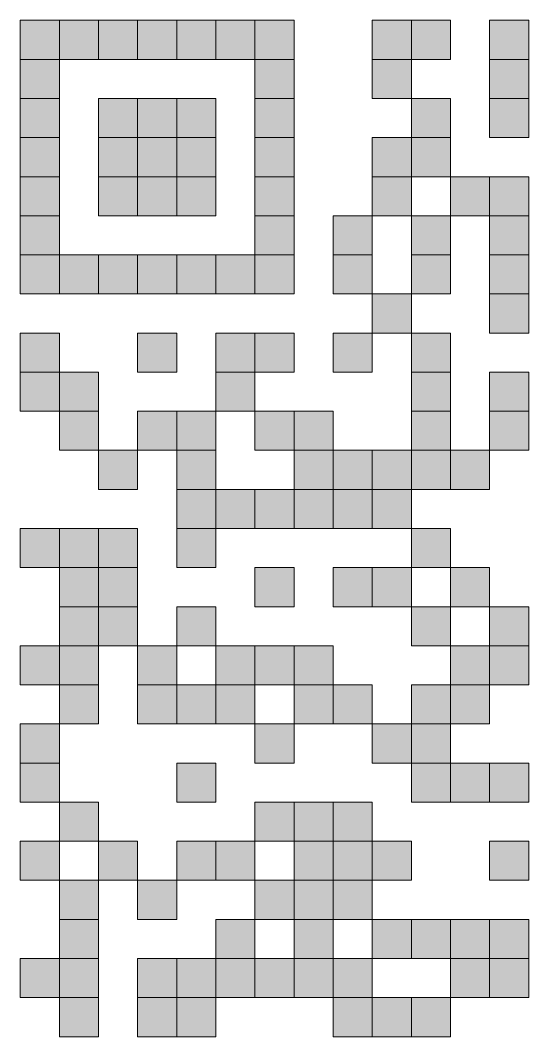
# Model space of a CAD drawing. Extents: x 23 to 244, y 50 to 133.
# Drawn here: x 23.47 to 40.85, y 86.37 to 121.13 of the extents above; entities that cross this region are included whole.
import ezdxf

# ---------------------------------------------------------------- set-up
doc = ezdxf.new("R2010")
doc.units = 0
doc.header["$MEASUREMENT"] = 0
doc.layers.add('Layer 1', color=7, linetype='Continuous')

msp = doc.modelspace()

# ---------------------------------------------------------------- hatches: boundary and pattern name
at = {"layer": 'Layer 1', "true_color": 0xffffff}
h = msp.add_hatch(color=7, dxfattribs=at)
h.dxf.hatch_style = 2
h.paths.add_polyline_path([(23.468, 119.796), (24.805, 119.796), (24.805, 121.133), (23.468, 121.133)])
h = msp.add_hatch(color=7, dxfattribs=at)
h.dxf.hatch_style = 2
h.paths.add_polyline_path([(24.805, 119.796), (26.142, 119.796), (26.142, 121.133), (24.805, 121.133)])
h = msp.add_hatch(color=7, dxfattribs=at)
h.dxf.hatch_style = 2
h.paths.add_polyline_path([(26.143, 119.796), (27.48, 119.796), (27.48, 121.133), (26.143, 121.133)])
h = msp.add_hatch(color=7, dxfattribs=at)
h.dxf.hatch_style = 2
h.paths.add_polyline_path([(27.48, 119.796), (28.817, 119.796), (28.817, 121.133), (27.48, 121.133)])
h = msp.add_hatch(color=7, dxfattribs=at)
h.dxf.hatch_style = 2
h.paths.add_polyline_path([(28.817, 119.796), (30.154, 119.796), (30.154, 121.133), (28.817, 121.133)])
h = msp.add_hatch(color=7, dxfattribs=at)
h.dxf.hatch_style = 2
h.paths.add_polyline_path([(30.154, 119.796), (31.491, 119.796), (31.491, 121.133), (30.154, 121.133)])
h = msp.add_hatch(color=7, dxfattribs=at)
h.dxf.hatch_style = 2
h.paths.add_polyline_path([(31.491, 119.796), (32.828, 119.796), (32.828, 121.133), (31.491, 121.133)])
h = msp.add_hatch(color=7, dxfattribs=at)
h.dxf.hatch_style = 2
h.paths.add_polyline_path([(35.502, 119.796), (36.839, 119.796), (36.839, 121.133), (35.502, 121.133)])
h = msp.add_hatch(color=7, dxfattribs=at)
h.dxf.hatch_style = 2
h.paths.add_polyline_path([(36.839, 119.796), (38.176, 119.796), (38.176, 121.133), (36.839, 121.133)])
h = msp.add_hatch(color=7, dxfattribs=at)
h.dxf.hatch_style = 2
h.paths.add_polyline_path([(39.513, 119.796), (40.85, 119.796), (40.85, 121.133), (39.513, 121.133)])
h = msp.add_hatch(color=7, dxfattribs=at)
h.dxf.hatch_style = 2
h.paths.add_polyline_path([(23.468, 118.459), (24.805, 118.459), (24.805, 119.796), (23.468, 119.796)])
h = msp.add_hatch(color=7, dxfattribs=at)
h.dxf.hatch_style = 2
h.paths.add_polyline_path([(31.491, 118.459), (32.828, 118.459), (32.828, 119.796), (31.491, 119.796)])
h = msp.add_hatch(color=7, dxfattribs=at)
h.dxf.hatch_style = 2
h.paths.add_polyline_path([(35.502, 118.459), (36.839, 118.459), (36.839, 119.796), (35.502, 119.796)])
h = msp.add_hatch(color=7, dxfattribs=at)
h.dxf.hatch_style = 2
h.paths.add_polyline_path([(39.513, 118.459), (40.85, 118.459), (40.85, 119.796), (39.513, 119.796)])
h = msp.add_hatch(color=7, dxfattribs=at)
h.dxf.hatch_style = 2
h.paths.add_polyline_path([(23.468, 117.122), (24.805, 117.122), (24.805, 118.459), (23.468, 118.459)])
h = msp.add_hatch(color=7, dxfattribs=at)
h.dxf.hatch_style = 2
h.paths.add_polyline_path([(26.143, 117.122), (27.48, 117.122), (27.48, 118.459), (26.143, 118.459)])
h = msp.add_hatch(color=7, dxfattribs=at)
h.dxf.hatch_style = 2
h.paths.add_polyline_path([(27.48, 117.122), (28.817, 117.122), (28.817, 118.459), (27.48, 118.459)])
h = msp.add_hatch(color=7, dxfattribs=at)
h.dxf.hatch_style = 2
h.paths.add_polyline_path([(28.817, 117.122), (30.154, 117.122), (30.154, 118.459), (28.817, 118.459)])
h = msp.add_hatch(color=7, dxfattribs=at)
h.dxf.hatch_style = 2
h.paths.add_polyline_path([(31.491, 117.122), (32.828, 117.122), (32.828, 118.459), (31.491, 118.459)])
h = msp.add_hatch(color=7, dxfattribs=at)
h.dxf.hatch_style = 2
h.paths.add_polyline_path([(36.839, 117.122), (38.176, 117.122), (38.176, 118.459), (36.839, 118.459)])
h = msp.add_hatch(color=7, dxfattribs=at)
h.dxf.hatch_style = 2
h.paths.add_polyline_path([(39.513, 117.122), (40.85, 117.122), (40.85, 118.459), (39.513, 118.459)])
h = msp.add_hatch(color=7, dxfattribs=at)
h.dxf.hatch_style = 2
h.paths.add_polyline_path([(23.468, 115.785), (24.805, 115.785), (24.805, 117.122), (23.468, 117.122)])
h = msp.add_hatch(color=7, dxfattribs=at)
h.dxf.hatch_style = 2
h.paths.add_polyline_path([(26.143, 115.785), (27.48, 115.785), (27.48, 117.122), (26.143, 117.122)])
h = msp.add_hatch(color=7, dxfattribs=at)
h.dxf.hatch_style = 2
h.paths.add_polyline_path([(27.48, 115.785), (28.817, 115.785), (28.817, 117.122), (27.48, 117.122)])
h = msp.add_hatch(color=7, dxfattribs=at)
h.dxf.hatch_style = 2
h.paths.add_polyline_path([(28.817, 115.785), (30.154, 115.785), (30.154, 117.122), (28.817, 117.122)])
h = msp.add_hatch(color=7, dxfattribs=at)
h.dxf.hatch_style = 2
h.paths.add_polyline_path([(31.491, 115.785), (32.828, 115.785), (32.828, 117.122), (31.491, 117.122)])
h = msp.add_hatch(color=7, dxfattribs=at)
h.dxf.hatch_style = 2
h.paths.add_polyline_path([(35.502, 115.785), (36.839, 115.785), (36.839, 117.122), (35.502, 117.122)])
h = msp.add_hatch(color=7, dxfattribs=at)
h.dxf.hatch_style = 2
h.paths.add_polyline_path([(36.839, 115.785), (38.176, 115.785), (38.176, 117.122), (36.839, 117.122)])
h = msp.add_hatch(color=7, dxfattribs=at)
h.dxf.hatch_style = 2
h.paths.add_polyline_path([(23.468, 114.448), (24.805, 114.448), (24.805, 115.785), (23.468, 115.785)])
h = msp.add_hatch(color=7, dxfattribs=at)
h.dxf.hatch_style = 2
h.paths.add_polyline_path([(26.143, 114.448), (27.48, 114.448), (27.48, 115.785), (26.143, 115.785)])
h = msp.add_hatch(color=7, dxfattribs=at)
h.dxf.hatch_style = 2
h.paths.add_polyline_path([(27.48, 114.448), (28.817, 114.448), (28.817, 115.785), (27.48, 115.785)])
h = msp.add_hatch(color=7, dxfattribs=at)
h.dxf.hatch_style = 2
h.paths.add_polyline_path([(28.817, 114.448), (30.154, 114.448), (30.154, 115.785), (28.817, 115.785)])
h = msp.add_hatch(color=7, dxfattribs=at)
h.dxf.hatch_style = 2
h.paths.add_polyline_path([(31.491, 114.448), (32.828, 114.448), (32.828, 115.785), (31.491, 115.785)])
h = msp.add_hatch(color=7, dxfattribs=at)
h.dxf.hatch_style = 2
h.paths.add_polyline_path([(35.502, 114.448), (36.839, 114.448), (36.839, 115.785), (35.502, 115.785)])
h = msp.add_hatch(color=7, dxfattribs=at)
h.dxf.hatch_style = 2
h.paths.add_polyline_path([(38.176, 114.448), (39.513, 114.448), (39.513, 115.785), (38.176, 115.785)])
h = msp.add_hatch(color=7, dxfattribs=at)
h.dxf.hatch_style = 2
h.paths.add_polyline_path([(39.513, 114.448), (40.85, 114.448), (40.85, 115.785), (39.513, 115.785)])
h = msp.add_hatch(color=7, dxfattribs=at)
h.dxf.hatch_style = 2
h.paths.add_polyline_path([(23.468, 113.111), (24.805, 113.111), (24.805, 114.448), (23.468, 114.448)])
h = msp.add_hatch(color=7, dxfattribs=at)
h.dxf.hatch_style = 2
h.paths.add_polyline_path([(31.491, 113.111), (32.828, 113.111), (32.828, 114.448), (31.491, 114.448)])
h = msp.add_hatch(color=7, dxfattribs=at)
h.dxf.hatch_style = 2
h.paths.add_polyline_path([(34.165, 113.111), (35.502, 113.111), (35.502, 114.448), (34.165, 114.448)])
h = msp.add_hatch(color=7, dxfattribs=at)
h.dxf.hatch_style = 2
h.paths.add_polyline_path([(36.839, 113.111), (38.176, 113.111), (38.176, 114.448), (36.839, 114.448)])
h = msp.add_hatch(color=7, dxfattribs=at)
h.dxf.hatch_style = 2
h.paths.add_polyline_path([(39.513, 113.111), (40.85, 113.111), (40.85, 114.448), (39.513, 114.448)])
h = msp.add_hatch(color=7, dxfattribs=at)
h.dxf.hatch_style = 2
h.paths.add_polyline_path([(23.468, 111.774), (24.805, 111.774), (24.805, 113.111), (23.468, 113.111)])
h = msp.add_hatch(color=7, dxfattribs=at)
h.dxf.hatch_style = 2
h.paths.add_polyline_path([(24.805, 111.774), (26.142, 111.774), (26.142, 113.111), (24.805, 113.111)])
h = msp.add_hatch(color=7, dxfattribs=at)
h.dxf.hatch_style = 2
h.paths.add_polyline_path([(26.143, 111.774), (27.48, 111.774), (27.48, 113.111), (26.143, 113.111)])
h = msp.add_hatch(color=7, dxfattribs=at)
h.dxf.hatch_style = 2
h.paths.add_polyline_path([(27.48, 111.774), (28.817, 111.774), (28.817, 113.111), (27.48, 113.111)])
h = msp.add_hatch(color=7, dxfattribs=at)
h.dxf.hatch_style = 2
h.paths.add_polyline_path([(28.817, 111.774), (30.154, 111.774), (30.154, 113.111), (28.817, 113.111)])
h = msp.add_hatch(color=7, dxfattribs=at)
h.dxf.hatch_style = 2
h.paths.add_polyline_path([(30.154, 111.774), (31.491, 111.774), (31.491, 113.111), (30.154, 113.111)])
h = msp.add_hatch(color=7, dxfattribs=at)
h.dxf.hatch_style = 2
h.paths.add_polyline_path([(31.491, 111.774), (32.828, 111.774), (32.828, 113.111), (31.491, 113.111)])
h = msp.add_hatch(color=7, dxfattribs=at)
h.dxf.hatch_style = 2
h.paths.add_polyline_path([(34.165, 111.774), (35.502, 111.774), (35.502, 113.111), (34.165, 113.111)])
h = msp.add_hatch(color=7, dxfattribs=at)
h.dxf.hatch_style = 2
h.paths.add_polyline_path([(36.839, 111.774), (38.176, 111.774), (38.176, 113.111), (36.839, 113.111)])
h = msp.add_hatch(color=7, dxfattribs=at)
h.dxf.hatch_style = 2
h.paths.add_polyline_path([(39.513, 111.774), (40.85, 111.774), (40.85, 113.111), (39.513, 113.111)])
h = msp.add_hatch(color=7, dxfattribs=at)
h.dxf.hatch_style = 2
h.paths.add_polyline_path([(35.502, 110.437), (36.839, 110.437), (36.839, 111.774), (35.502, 111.774)])
h = msp.add_hatch(color=7, dxfattribs=at)
h.dxf.hatch_style = 2
h.paths.add_polyline_path([(39.513, 110.437), (40.85, 110.437), (40.85, 111.774), (39.513, 111.774)])
h = msp.add_hatch(color=7, dxfattribs=at)
h.dxf.hatch_style = 2
h.paths.add_polyline_path([(23.468, 109.099), (24.805, 109.099), (24.805, 110.436), (23.468, 110.436)])
h = msp.add_hatch(color=7, dxfattribs=at)
h.dxf.hatch_style = 2
h.paths.add_polyline_path([(27.48, 109.099), (28.817, 109.099), (28.817, 110.436), (27.48, 110.436)])
h = msp.add_hatch(color=7, dxfattribs=at)
h.dxf.hatch_style = 2
h.paths.add_polyline_path([(30.154, 109.099), (31.491, 109.099), (31.491, 110.436), (30.154, 110.436)])
h = msp.add_hatch(color=7, dxfattribs=at)
h.dxf.hatch_style = 2
h.paths.add_polyline_path([(31.491, 109.099), (32.828, 109.099), (32.828, 110.436), (31.491, 110.436)])
h = msp.add_hatch(color=7, dxfattribs=at)
h.dxf.hatch_style = 2
h.paths.add_polyline_path([(34.165, 109.099), (35.502, 109.099), (35.502, 110.436), (34.165, 110.436)])
h = msp.add_hatch(color=7, dxfattribs=at)
h.dxf.hatch_style = 2
h.paths.add_polyline_path([(36.839, 109.099), (38.176, 109.099), (38.176, 110.436), (36.839, 110.436)])
h = msp.add_hatch(color=7, dxfattribs=at)
h.dxf.hatch_style = 2
h.paths.add_polyline_path([(23.468, 107.762), (24.805, 107.762), (24.805, 109.099), (23.468, 109.099)])
h = msp.add_hatch(color=7, dxfattribs=at)
h.dxf.hatch_style = 2
h.paths.add_polyline_path([(24.805, 107.762), (26.142, 107.762), (26.142, 109.099), (24.805, 109.099)])
h = msp.add_hatch(color=7, dxfattribs=at)
h.dxf.hatch_style = 2
h.paths.add_polyline_path([(30.154, 107.762), (31.491, 107.762), (31.491, 109.099), (30.154, 109.099)])
h = msp.add_hatch(color=7, dxfattribs=at)
h.dxf.hatch_style = 2
h.paths.add_polyline_path([(36.839, 107.762), (38.176, 107.762), (38.176, 109.099), (36.839, 109.099)])
h = msp.add_hatch(color=7, dxfattribs=at)
h.dxf.hatch_style = 2
h.paths.add_polyline_path([(39.513, 107.762), (40.85, 107.762), (40.85, 109.099), (39.513, 109.099)])
h = msp.add_hatch(color=7, dxfattribs=at)
h.dxf.hatch_style = 2
h.paths.add_polyline_path([(24.805, 106.425), (26.142, 106.425), (26.142, 107.762), (24.805, 107.762)])
h = msp.add_hatch(color=7, dxfattribs=at)
h.dxf.hatch_style = 2
h.paths.add_polyline_path([(27.48, 106.425), (28.817, 106.425), (28.817, 107.762), (27.48, 107.762)])
h = msp.add_hatch(color=7, dxfattribs=at)
h.dxf.hatch_style = 2
h.paths.add_polyline_path([(28.817, 106.425), (30.154, 106.425), (30.154, 107.762), (28.817, 107.762)])
h = msp.add_hatch(color=7, dxfattribs=at)
h.dxf.hatch_style = 2
h.paths.add_polyline_path([(31.491, 106.425), (32.828, 106.425), (32.828, 107.762), (31.491, 107.762)])
h = msp.add_hatch(color=7, dxfattribs=at)
h.dxf.hatch_style = 2
h.paths.add_polyline_path([(32.828, 106.425), (34.165, 106.425), (34.165, 107.762), (32.828, 107.762)])
h = msp.add_hatch(color=7, dxfattribs=at)
h.dxf.hatch_style = 2
h.paths.add_polyline_path([(36.839, 106.425), (38.176, 106.425), (38.176, 107.762), (36.839, 107.762)])
h = msp.add_hatch(color=7, dxfattribs=at)
h.dxf.hatch_style = 2
h.paths.add_polyline_path([(39.513, 106.425), (40.85, 106.425), (40.85, 107.762), (39.513, 107.762)])
h = msp.add_hatch(color=7, dxfattribs=at)
h.dxf.hatch_style = 2
h.paths.add_polyline_path([(26.143, 105.088), (27.48, 105.088), (27.48, 106.425), (26.143, 106.425)])
h = msp.add_hatch(color=7, dxfattribs=at)
h.dxf.hatch_style = 2
h.paths.add_polyline_path([(28.817, 105.088), (30.154, 105.088), (30.154, 106.425), (28.817, 106.425)])
h = msp.add_hatch(color=7, dxfattribs=at)
h.dxf.hatch_style = 2
h.paths.add_polyline_path([(32.828, 105.088), (34.165, 105.088), (34.165, 106.425), (32.828, 106.425)])
h = msp.add_hatch(color=7, dxfattribs=at)
h.dxf.hatch_style = 2
h.paths.add_polyline_path([(34.165, 105.088), (35.502, 105.088), (35.502, 106.425), (34.165, 106.425)])
h = msp.add_hatch(color=7, dxfattribs=at)
h.dxf.hatch_style = 2
h.paths.add_polyline_path([(35.502, 105.088), (36.839, 105.088), (36.839, 106.425), (35.502, 106.425)])
h = msp.add_hatch(color=7, dxfattribs=at)
h.dxf.hatch_style = 2
h.paths.add_polyline_path([(36.839, 105.088), (38.176, 105.088), (38.176, 106.425), (36.839, 106.425)])
h = msp.add_hatch(color=7, dxfattribs=at)
h.dxf.hatch_style = 2
h.paths.add_polyline_path([(38.176, 105.088), (39.513, 105.088), (39.513, 106.425), (38.176, 106.425)])
h = msp.add_hatch(color=7, dxfattribs=at)
h.dxf.hatch_style = 2
h.paths.add_polyline_path([(28.817, 103.751), (30.154, 103.751), (30.154, 105.088), (28.817, 105.088)])
h = msp.add_hatch(color=7, dxfattribs=at)
h.dxf.hatch_style = 2
h.paths.add_polyline_path([(30.154, 103.751), (31.491, 103.751), (31.491, 105.088), (30.154, 105.088)])
h = msp.add_hatch(color=7, dxfattribs=at)
h.dxf.hatch_style = 2
h.paths.add_polyline_path([(31.491, 103.751), (32.828, 103.751), (32.828, 105.088), (31.491, 105.088)])
h = msp.add_hatch(color=7, dxfattribs=at)
h.dxf.hatch_style = 2
h.paths.add_polyline_path([(32.828, 103.751), (34.165, 103.751), (34.165, 105.088), (32.828, 105.088)])
h = msp.add_hatch(color=7, dxfattribs=at)
h.dxf.hatch_style = 2
h.paths.add_polyline_path([(34.165, 103.751), (35.502, 103.751), (35.502, 105.088), (34.165, 105.088)])
h = msp.add_hatch(color=7, dxfattribs=at)
h.dxf.hatch_style = 2
h.paths.add_polyline_path([(35.502, 103.751), (36.839, 103.751), (36.839, 105.088), (35.502, 105.088)])
h = msp.add_hatch(color=7, dxfattribs=at)
h.dxf.hatch_style = 2
h.paths.add_polyline_path([(23.468, 102.414), (24.805, 102.414), (24.805, 103.751), (23.468, 103.751)])
h = msp.add_hatch(color=7, dxfattribs=at)
h.dxf.hatch_style = 2
h.paths.add_polyline_path([(24.805, 102.414), (26.142, 102.414), (26.142, 103.751), (24.805, 103.751)])
h = msp.add_hatch(color=7, dxfattribs=at)
h.dxf.hatch_style = 2
h.paths.add_polyline_path([(26.143, 102.414), (27.48, 102.414), (27.48, 103.751), (26.143, 103.751)])
h = msp.add_hatch(color=7, dxfattribs=at)
h.dxf.hatch_style = 2
h.paths.add_polyline_path([(28.817, 102.414), (30.154, 102.414), (30.154, 103.751), (28.817, 103.751)])
h = msp.add_hatch(color=7, dxfattribs=at)
h.dxf.hatch_style = 2
h.paths.add_polyline_path([(36.839, 102.414), (38.176, 102.414), (38.176, 103.751), (36.839, 103.751)])
h = msp.add_hatch(color=7, dxfattribs=at)
h.dxf.hatch_style = 2
h.paths.add_polyline_path([(24.805, 101.077), (26.142, 101.077), (26.142, 102.414), (24.805, 102.414)])
h = msp.add_hatch(color=7, dxfattribs=at)
h.dxf.hatch_style = 2
h.paths.add_polyline_path([(26.143, 101.077), (27.48, 101.077), (27.48, 102.414), (26.143, 102.414)])
h = msp.add_hatch(color=7, dxfattribs=at)
h.dxf.hatch_style = 2
h.paths.add_polyline_path([(31.491, 101.077), (32.828, 101.077), (32.828, 102.414), (31.491, 102.414)])
h = msp.add_hatch(color=7, dxfattribs=at)
h.dxf.hatch_style = 2
h.paths.add_polyline_path([(34.165, 101.077), (35.502, 101.077), (35.502, 102.414), (34.165, 102.414)])
h = msp.add_hatch(color=7, dxfattribs=at)
h.dxf.hatch_style = 2
h.paths.add_polyline_path([(35.502, 101.077), (36.839, 101.077), (36.839, 102.414), (35.502, 102.414)])
h = msp.add_hatch(color=7, dxfattribs=at)
h.dxf.hatch_style = 2
h.paths.add_polyline_path([(38.176, 101.077), (39.513, 101.077), (39.513, 102.414), (38.176, 102.414)])
h = msp.add_hatch(color=7, dxfattribs=at)
h.dxf.hatch_style = 2
h.paths.add_polyline_path([(24.805, 99.74), (26.142, 99.74), (26.142, 101.077), (24.805, 101.077)])
h = msp.add_hatch(color=7, dxfattribs=at)
h.dxf.hatch_style = 2
h.paths.add_polyline_path([(26.143, 99.74), (27.48, 99.74), (27.48, 101.077), (26.143, 101.077)])
h = msp.add_hatch(color=7, dxfattribs=at)
h.dxf.hatch_style = 2
h.paths.add_polyline_path([(28.817, 99.74), (30.154, 99.74), (30.154, 101.077), (28.817, 101.077)])
h = msp.add_hatch(color=7, dxfattribs=at)
h.dxf.hatch_style = 2
h.paths.add_polyline_path([(36.839, 99.74), (38.176, 99.74), (38.176, 101.077), (36.839, 101.077)])
h = msp.add_hatch(color=7, dxfattribs=at)
h.dxf.hatch_style = 2
h.paths.add_polyline_path([(39.513, 99.74), (40.85, 99.74), (40.85, 101.077), (39.513, 101.077)])
h = msp.add_hatch(color=7, dxfattribs=at)
h.dxf.hatch_style = 2
h.paths.add_polyline_path([(23.468, 98.403), (24.805, 98.403), (24.805, 99.74), (23.468, 99.74)])
h = msp.add_hatch(color=7, dxfattribs=at)
h.dxf.hatch_style = 2
h.paths.add_polyline_path([(24.805, 98.403), (26.142, 98.403), (26.142, 99.74), (24.805, 99.74)])
h = msp.add_hatch(color=7, dxfattribs=at)
h.dxf.hatch_style = 2
h.paths.add_polyline_path([(27.48, 98.403), (28.817, 98.403), (28.817, 99.74), (27.48, 99.74)])
h = msp.add_hatch(color=7, dxfattribs=at)
h.dxf.hatch_style = 2
h.paths.add_polyline_path([(30.154, 98.403), (31.491, 98.403), (31.491, 99.74), (30.154, 99.74)])
h = msp.add_hatch(color=7, dxfattribs=at)
h.dxf.hatch_style = 2
h.paths.add_polyline_path([(31.491, 98.403), (32.828, 98.403), (32.828, 99.74), (31.491, 99.74)])
h = msp.add_hatch(color=7, dxfattribs=at)
h.dxf.hatch_style = 2
h.paths.add_polyline_path([(32.828, 98.403), (34.165, 98.403), (34.165, 99.74), (32.828, 99.74)])
h = msp.add_hatch(color=7, dxfattribs=at)
h.dxf.hatch_style = 2
h.paths.add_polyline_path([(38.176, 98.403), (39.513, 98.403), (39.513, 99.74), (38.176, 99.74)])
h = msp.add_hatch(color=7, dxfattribs=at)
h.dxf.hatch_style = 2
h.paths.add_polyline_path([(39.513, 98.403), (40.85, 98.403), (40.85, 99.74), (39.513, 99.74)])
h = msp.add_hatch(color=7, dxfattribs=at)
h.dxf.hatch_style = 2
h.paths.add_polyline_path([(24.805, 97.066), (26.142, 97.066), (26.142, 98.403), (24.805, 98.403)])
h = msp.add_hatch(color=7, dxfattribs=at)
h.dxf.hatch_style = 2
h.paths.add_polyline_path([(27.48, 97.066), (28.817, 97.066), (28.817, 98.403), (27.48, 98.403)])
h = msp.add_hatch(color=7, dxfattribs=at)
h.dxf.hatch_style = 2
h.paths.add_polyline_path([(28.817, 97.066), (30.154, 97.066), (30.154, 98.403), (28.817, 98.403)])
h = msp.add_hatch(color=7, dxfattribs=at)
h.dxf.hatch_style = 2
h.paths.add_polyline_path([(30.154, 97.066), (31.491, 97.066), (31.491, 98.403), (30.154, 98.403)])
h = msp.add_hatch(color=7, dxfattribs=at)
h.dxf.hatch_style = 2
h.paths.add_polyline_path([(32.828, 97.066), (34.165, 97.066), (34.165, 98.403), (32.828, 98.403)])
h = msp.add_hatch(color=7, dxfattribs=at)
h.dxf.hatch_style = 2
h.paths.add_polyline_path([(34.165, 97.066), (35.502, 97.066), (35.502, 98.403), (34.165, 98.403)])
h = msp.add_hatch(color=7, dxfattribs=at)
h.dxf.hatch_style = 2
h.paths.add_polyline_path([(36.839, 97.066), (38.176, 97.066), (38.176, 98.403), (36.839, 98.403)])
h = msp.add_hatch(color=7, dxfattribs=at)
h.dxf.hatch_style = 2
h.paths.add_polyline_path([(38.176, 97.066), (39.513, 97.066), (39.513, 98.403), (38.176, 98.403)])
h = msp.add_hatch(color=7, dxfattribs=at)
h.dxf.hatch_style = 2
h.paths.add_polyline_path([(23.468, 95.729), (24.805, 95.729), (24.805, 97.066), (23.468, 97.066)])
h = msp.add_hatch(color=7, dxfattribs=at)
h.dxf.hatch_style = 2
h.paths.add_polyline_path([(31.491, 95.729), (32.828, 95.729), (32.828, 97.066), (31.491, 97.066)])
h = msp.add_hatch(color=7, dxfattribs=at)
h.dxf.hatch_style = 2
h.paths.add_polyline_path([(35.502, 95.729), (36.839, 95.729), (36.839, 97.066), (35.502, 97.066)])
h = msp.add_hatch(color=7, dxfattribs=at)
h.dxf.hatch_style = 2
h.paths.add_polyline_path([(36.839, 95.729), (38.176, 95.729), (38.176, 97.066), (36.839, 97.066)])
h = msp.add_hatch(color=7, dxfattribs=at)
h.dxf.hatch_style = 2
h.paths.add_polyline_path([(23.468, 94.392), (24.805, 94.392), (24.805, 95.729), (23.468, 95.729)])
h = msp.add_hatch(color=7, dxfattribs=at)
h.dxf.hatch_style = 2
h.paths.add_polyline_path([(28.817, 94.392), (30.154, 94.392), (30.154, 95.729), (28.817, 95.729)])
h = msp.add_hatch(color=7, dxfattribs=at)
h.dxf.hatch_style = 2
h.paths.add_polyline_path([(36.839, 94.392), (38.176, 94.392), (38.176, 95.729), (36.839, 95.729)])
h = msp.add_hatch(color=7, dxfattribs=at)
h.dxf.hatch_style = 2
h.paths.add_polyline_path([(38.176, 94.392), (39.513, 94.392), (39.513, 95.729), (38.176, 95.729)])
h = msp.add_hatch(color=7, dxfattribs=at)
h.dxf.hatch_style = 2
h.paths.add_polyline_path([(39.513, 94.392), (40.85, 94.392), (40.85, 95.729), (39.513, 95.729)])
h = msp.add_hatch(color=7, dxfattribs=at)
h.dxf.hatch_style = 2
h.paths.add_polyline_path([(24.805, 93.054), (26.142, 93.054), (26.142, 94.391), (24.805, 94.391)])
h = msp.add_hatch(color=7, dxfattribs=at)
h.dxf.hatch_style = 2
h.paths.add_polyline_path([(31.491, 93.054), (32.828, 93.054), (32.828, 94.391), (31.491, 94.391)])
h = msp.add_hatch(color=7, dxfattribs=at)
h.dxf.hatch_style = 2
h.paths.add_polyline_path([(32.828, 93.054), (34.165, 93.054), (34.165, 94.391), (32.828, 94.391)])
h = msp.add_hatch(color=7, dxfattribs=at)
h.dxf.hatch_style = 2
h.paths.add_polyline_path([(34.165, 93.054), (35.502, 93.054), (35.502, 94.391), (34.165, 94.391)])
h = msp.add_hatch(color=7, dxfattribs=at)
h.dxf.hatch_style = 2
h.paths.add_polyline_path([(23.468, 91.717), (24.805, 91.717), (24.805, 93.054), (23.468, 93.054)])
h = msp.add_hatch(color=7, dxfattribs=at)
h.dxf.hatch_style = 2
h.paths.add_polyline_path([(26.143, 91.717), (27.48, 91.717), (27.48, 93.054), (26.143, 93.054)])
h = msp.add_hatch(color=7, dxfattribs=at)
h.dxf.hatch_style = 2
h.paths.add_polyline_path([(28.817, 91.717), (30.154, 91.717), (30.154, 93.054), (28.817, 93.054)])
h = msp.add_hatch(color=7, dxfattribs=at)
h.dxf.hatch_style = 2
h.paths.add_polyline_path([(30.154, 91.717), (31.491, 91.717), (31.491, 93.054), (30.154, 93.054)])
h = msp.add_hatch(color=7, dxfattribs=at)
h.dxf.hatch_style = 2
h.paths.add_polyline_path([(32.828, 91.717), (34.165, 91.717), (34.165, 93.054), (32.828, 93.054)])
h = msp.add_hatch(color=7, dxfattribs=at)
h.dxf.hatch_style = 2
h.paths.add_polyline_path([(34.165, 91.717), (35.502, 91.717), (35.502, 93.054), (34.165, 93.054)])
h = msp.add_hatch(color=7, dxfattribs=at)
h.dxf.hatch_style = 2
h.paths.add_polyline_path([(35.502, 91.717), (36.839, 91.717), (36.839, 93.054), (35.502, 93.054)])
h = msp.add_hatch(color=7, dxfattribs=at)
h.dxf.hatch_style = 2
h.paths.add_polyline_path([(39.513, 91.717), (40.85, 91.717), (40.85, 93.054), (39.513, 93.054)])
h = msp.add_hatch(color=7, dxfattribs=at)
h.dxf.hatch_style = 2
h.paths.add_polyline_path([(24.805, 90.38), (26.142, 90.38), (26.142, 91.717), (24.805, 91.717)])
h = msp.add_hatch(color=7, dxfattribs=at)
h.dxf.hatch_style = 2
h.paths.add_polyline_path([(27.48, 90.38), (28.817, 90.38), (28.817, 91.717), (27.48, 91.717)])
h = msp.add_hatch(color=7, dxfattribs=at)
h.dxf.hatch_style = 2
h.paths.add_polyline_path([(31.491, 90.38), (32.828, 90.38), (32.828, 91.717), (31.491, 91.717)])
h = msp.add_hatch(color=7, dxfattribs=at)
h.dxf.hatch_style = 2
h.paths.add_polyline_path([(32.828, 90.38), (34.165, 90.38), (34.165, 91.717), (32.828, 91.717)])
h = msp.add_hatch(color=7, dxfattribs=at)
h.dxf.hatch_style = 2
h.paths.add_polyline_path([(34.165, 90.38), (35.502, 90.38), (35.502, 91.717), (34.165, 91.717)])
h = msp.add_hatch(color=7, dxfattribs=at)
h.dxf.hatch_style = 2
h.paths.add_polyline_path([(24.805, 89.043), (26.142, 89.043), (26.142, 90.38), (24.805, 90.38)])
h = msp.add_hatch(color=7, dxfattribs=at)
h.dxf.hatch_style = 2
h.paths.add_polyline_path([(30.154, 89.043), (31.491, 89.043), (31.491, 90.38), (30.154, 90.38)])
h = msp.add_hatch(color=7, dxfattribs=at)
h.dxf.hatch_style = 2
h.paths.add_polyline_path([(32.828, 89.043), (34.165, 89.043), (34.165, 90.38), (32.828, 90.38)])
h = msp.add_hatch(color=7, dxfattribs=at)
h.dxf.hatch_style = 2
h.paths.add_polyline_path([(35.502, 89.043), (36.839, 89.043), (36.839, 90.38), (35.502, 90.38)])
h = msp.add_hatch(color=7, dxfattribs=at)
h.dxf.hatch_style = 2
h.paths.add_polyline_path([(36.839, 89.043), (38.176, 89.043), (38.176, 90.38), (36.839, 90.38)])
h = msp.add_hatch(color=7, dxfattribs=at)
h.dxf.hatch_style = 2
h.paths.add_polyline_path([(38.176, 89.043), (39.513, 89.043), (39.513, 90.38), (38.176, 90.38)])
h = msp.add_hatch(color=7, dxfattribs=at)
h.dxf.hatch_style = 2
h.paths.add_polyline_path([(39.513, 89.043), (40.85, 89.043), (40.85, 90.38), (39.513, 90.38)])
h = msp.add_hatch(color=7, dxfattribs=at)
h.dxf.hatch_style = 2
h.paths.add_polyline_path([(23.468, 87.706), (24.805, 87.706), (24.805, 89.043), (23.468, 89.043)])
h = msp.add_hatch(color=7, dxfattribs=at)
h.dxf.hatch_style = 2
h.paths.add_polyline_path([(24.805, 87.706), (26.142, 87.706), (26.142, 89.043), (24.805, 89.043)])
h = msp.add_hatch(color=7, dxfattribs=at)
h.dxf.hatch_style = 2
h.paths.add_polyline_path([(27.48, 87.706), (28.817, 87.706), (28.817, 89.043), (27.48, 89.043)])
h = msp.add_hatch(color=7, dxfattribs=at)
h.dxf.hatch_style = 2
h.paths.add_polyline_path([(28.817, 87.706), (30.154, 87.706), (30.154, 89.043), (28.817, 89.043)])
h = msp.add_hatch(color=7, dxfattribs=at)
h.dxf.hatch_style = 2
h.paths.add_polyline_path([(30.154, 87.706), (31.491, 87.706), (31.491, 89.043), (30.154, 89.043)])
h = msp.add_hatch(color=7, dxfattribs=at)
h.dxf.hatch_style = 2
h.paths.add_polyline_path([(31.491, 87.706), (32.828, 87.706), (32.828, 89.043), (31.491, 89.043)])
h = msp.add_hatch(color=7, dxfattribs=at)
h.dxf.hatch_style = 2
h.paths.add_polyline_path([(32.828, 87.706), (34.165, 87.706), (34.165, 89.043), (32.828, 89.043)])
h = msp.add_hatch(color=7, dxfattribs=at)
h.dxf.hatch_style = 2
h.paths.add_polyline_path([(34.165, 87.706), (35.502, 87.706), (35.502, 89.043), (34.165, 89.043)])
h = msp.add_hatch(color=7, dxfattribs=at)
h.dxf.hatch_style = 2
h.paths.add_polyline_path([(38.176, 87.706), (39.513, 87.706), (39.513, 89.043), (38.176, 89.043)])
h = msp.add_hatch(color=7, dxfattribs=at)
h.dxf.hatch_style = 2
h.paths.add_polyline_path([(39.513, 87.706), (40.85, 87.706), (40.85, 89.043), (39.513, 89.043)])
h = msp.add_hatch(color=7, dxfattribs=at)
h.dxf.hatch_style = 2
h.paths.add_polyline_path([(24.805, 86.369), (26.142, 86.369), (26.142, 87.706), (24.805, 87.706)])
h = msp.add_hatch(color=7, dxfattribs=at)
h.dxf.hatch_style = 2
h.paths.add_polyline_path([(27.48, 86.369), (28.817, 86.369), (28.817, 87.706), (27.48, 87.706)])
h = msp.add_hatch(color=7, dxfattribs=at)
h.dxf.hatch_style = 2
h.paths.add_polyline_path([(28.817, 86.369), (30.154, 86.369), (30.154, 87.706), (28.817, 87.706)])
h = msp.add_hatch(color=7, dxfattribs=at)
h.dxf.hatch_style = 2
h.paths.add_polyline_path([(34.165, 86.369), (35.502, 86.369), (35.502, 87.706), (34.165, 87.706)])
h = msp.add_hatch(color=7, dxfattribs=at)
h.dxf.hatch_style = 2
h.paths.add_polyline_path([(35.502, 86.369), (36.839, 86.369), (36.839, 87.706), (35.502, 87.706)])
h = msp.add_hatch(color=7, dxfattribs=at)
h.dxf.hatch_style = 2
h.paths.add_polyline_path([(36.839, 86.369), (38.176, 86.369), (38.176, 87.706), (36.839, 87.706)])

# ---------------------------------------------------------------- linework, layer by layer
at = {"layer": 'Layer 1', "lineweight": 0}
for points in [[(23.468, 119.796), (24.805, 119.796), (24.805, 121.133), (23.468, 121.133), (23.468, 119.796)], [(24.805, 119.796), (26.142, 119.796), (26.142, 121.133), (24.805, 121.133), (24.805, 119.796)], [(26.143, 119.796), (27.48, 119.796), (27.48, 121.133), (26.143, 121.133), (26.143, 119.796)], [(27.48, 119.796), (28.817, 119.796), (28.817, 121.133), (27.48, 121.133), (27.48, 119.796)], [(28.817, 119.796), (30.154, 119.796), (30.154, 121.133), (28.817, 121.133), (28.817, 119.796)], [(30.154, 119.796), (31.491, 119.796), (31.491, 121.133), (30.154, 121.133), (30.154, 119.796)], [(31.491, 119.796), (32.828, 119.796), (32.828, 121.133), (31.491, 121.133), (31.491, 119.796)], [(35.502, 119.796), (36.839, 119.796), (36.839, 121.133), (35.502, 121.133), (35.502, 119.796)], [(36.839, 119.796), (38.176, 119.796), (38.176, 121.133), (36.839, 121.133), (36.839, 119.796)], [(39.513, 119.796), (40.85, 119.796), (40.85, 121.133), (39.513, 121.133), (39.513, 119.796)], [(23.468, 118.459), (24.805, 118.459), (24.805, 119.796), (23.468, 119.796), (23.468, 118.459)], [(31.491, 118.459), (32.828, 118.459), (32.828, 119.796), (31.491, 119.796), (31.491, 118.459)], [(35.502, 118.459), (36.839, 118.459), (36.839, 119.796), (35.502, 119.796), (35.502, 118.459)], [(39.513, 118.459), (40.85, 118.459), (40.85, 119.796), (39.513, 119.796), (39.513, 118.459)], [(23.468, 117.122), (24.805, 117.122), (24.805, 118.459), (23.468, 118.459), (23.468, 117.122)], [(26.143, 117.122), (27.48, 117.122), (27.48, 118.459), (26.143, 118.459), (26.143, 117.122)], [(27.48, 117.122), (28.817, 117.122), (28.817, 118.459), (27.48, 118.459), (27.48, 117.122)], [(28.817, 117.122), (30.154, 117.122), (30.154, 118.459), (28.817, 118.459), (28.817, 117.122)], [(31.491, 117.122), (32.828, 117.122), (32.828, 118.459), (31.491, 118.459), (31.491, 117.122)], [(36.839, 117.122), (38.176, 117.122), (38.176, 118.459), (36.839, 118.459), (36.839, 117.122)], [(39.513, 117.122), (40.85, 117.122), (40.85, 118.459), (39.513, 118.459), (39.513, 117.122)], [(23.468, 115.785), (24.805, 115.785), (24.805, 117.122), (23.468, 117.122), (23.468, 115.785)], [(26.143, 115.785), (27.48, 115.785), (27.48, 117.122), (26.143, 117.122), (26.143, 115.785)], [(27.48, 115.785), (28.817, 115.785), (28.817, 117.122), (27.48, 117.122), (27.48, 115.785)], [(28.817, 115.785), (30.154, 115.785), (30.154, 117.122), (28.817, 117.122), (28.817, 115.785)], [(31.491, 115.785), (32.828, 115.785), (32.828, 117.122), (31.491, 117.122), (31.491, 115.785)], [(35.502, 115.785), (36.839, 115.785), (36.839, 117.122), (35.502, 117.122), (35.502, 115.785)], [(36.839, 115.785), (38.176, 115.785), (38.176, 117.122), (36.839, 117.122), (36.839, 115.785)], [(23.468, 114.448), (24.805, 114.448), (24.805, 115.785), (23.468, 115.785), (23.468, 114.448)], [(26.143, 114.448), (27.48, 114.448), (27.48, 115.785), (26.143, 115.785), (26.143, 114.448)], [(27.48, 114.448), (28.817, 114.448), (28.817, 115.785), (27.48, 115.785), (27.48, 114.448)], [(28.817, 114.448), (30.154, 114.448), (30.154, 115.785), (28.817, 115.785), (28.817, 114.448)], [(31.491, 114.448), (32.828, 114.448), (32.828, 115.785), (31.491, 115.785), (31.491, 114.448)], [(35.502, 114.448), (36.839, 114.448), (36.839, 115.785), (35.502, 115.785), (35.502, 114.448)], [(38.176, 114.448), (39.513, 114.448), (39.513, 115.785), (38.176, 115.785), (38.176, 114.448)], [(39.513, 114.448), (40.85, 114.448), (40.85, 115.785), (39.513, 115.785), (39.513, 114.448)], [(23.468, 113.111), (24.805, 113.111), (24.805, 114.448), (23.468, 114.448), (23.468, 113.111)], [(31.491, 113.111), (32.828, 113.111), (32.828, 114.448), (31.491, 114.448), (31.491, 113.111)], [(34.165, 113.111), (35.502, 113.111), (35.502, 114.448), (34.165, 114.448), (34.165, 113.111)], [(36.839, 113.111), (38.176, 113.111), (38.176, 114.448), (36.839, 114.448), (36.839, 113.111)], [(39.513, 113.111), (40.85, 113.111), (40.85, 114.448), (39.513, 114.448), (39.513, 113.111)], [(23.468, 111.774), (24.805, 111.774), (24.805, 113.111), (23.468, 113.111), (23.468, 111.774)], [(24.805, 111.774), (26.142, 111.774), (26.142, 113.111), (24.805, 113.111), (24.805, 111.774)], [(26.143, 111.774), (27.48, 111.774), (27.48, 113.111), (26.143, 113.111), (26.143, 111.774)], [(27.48, 111.774), (28.817, 111.774), (28.817, 113.111), (27.48, 113.111), (27.48, 111.774)], [(28.817, 111.774), (30.154, 111.774), (30.154, 113.111), (28.817, 113.111), (28.817, 111.774)], [(30.154, 111.774), (31.491, 111.774), (31.491, 113.111), (30.154, 113.111), (30.154, 111.774)], [(31.491, 111.774), (32.828, 111.774), (32.828, 113.111), (31.491, 113.111), (31.491, 111.774)], [(34.165, 111.774), (35.502, 111.774), (35.502, 113.111), (34.165, 113.111), (34.165, 111.774)], [(36.839, 111.774), (38.176, 111.774), (38.176, 113.111), (36.839, 113.111), (36.839, 111.774)], [(39.513, 111.774), (40.85, 111.774), (40.85, 113.111), (39.513, 113.111), (39.513, 111.774)], [(35.502, 110.437), (36.839, 110.437), (36.839, 111.774), (35.502, 111.774), (35.502, 110.437)], [(39.513, 110.437), (40.85, 110.437), (40.85, 111.774), (39.513, 111.774), (39.513, 110.437)], [(23.468, 109.099), (24.805, 109.099), (24.805, 110.436), (23.468, 110.436), (23.468, 109.099)], [(27.48, 109.099), (28.817, 109.099), (28.817, 110.436), (27.48, 110.436), (27.48, 109.099)], [(30.154, 109.099), (31.491, 109.099), (31.491, 110.436), (30.154, 110.436), (30.154, 109.099)], [(31.491, 109.099), (32.828, 109.099), (32.828, 110.436), (31.491, 110.436), (31.491, 109.099)], [(34.165, 109.099), (35.502, 109.099), (35.502, 110.436), (34.165, 110.436), (34.165, 109.099)], [(36.839, 109.099), (38.176, 109.099), (38.176, 110.436), (36.839, 110.436), (36.839, 109.099)], [(23.468, 107.762), (24.805, 107.762), (24.805, 109.099), (23.468, 109.099), (23.468, 107.762)], [(24.805, 107.762), (26.142, 107.762), (26.142, 109.099), (24.805, 109.099), (24.805, 107.762)], [(30.154, 107.762), (31.491, 107.762), (31.491, 109.099), (30.154, 109.099), (30.154, 107.762)], [(36.839, 107.762), (38.176, 107.762), (38.176, 109.099), (36.839, 109.099), (36.839, 107.762)], [(39.513, 107.762), (40.85, 107.762), (40.85, 109.099), (39.513, 109.099), (39.513, 107.762)], [(24.805, 106.425), (26.142, 106.425), (26.142, 107.762), (24.805, 107.762), (24.805, 106.425)], [(27.48, 106.425), (28.817, 106.425), (28.817, 107.762), (27.48, 107.762), (27.48, 106.425)], [(28.817, 106.425), (30.154, 106.425), (30.154, 107.762), (28.817, 107.762), (28.817, 106.425)], [(31.491, 106.425), (32.828, 106.425), (32.828, 107.762), (31.491, 107.762), (31.491, 106.425)], [(32.828, 106.425), (34.165, 106.425), (34.165, 107.762), (32.828, 107.762), (32.828, 106.425)], [(36.839, 106.425), (38.176, 106.425), (38.176, 107.762), (36.839, 107.762), (36.839, 106.425)], [(39.513, 106.425), (40.85, 106.425), (40.85, 107.762), (39.513, 107.762), (39.513, 106.425)], [(26.143, 105.088), (27.48, 105.088), (27.48, 106.425), (26.143, 106.425), (26.143, 105.088)], [(28.817, 105.088), (30.154, 105.088), (30.154, 106.425), (28.817, 106.425), (28.817, 105.088)], [(32.828, 105.088), (34.165, 105.088), (34.165, 106.425), (32.828, 106.425), (32.828, 105.088)], [(34.165, 105.088), (35.502, 105.088), (35.502, 106.425), (34.165, 106.425), (34.165, 105.088)], [(35.502, 105.088), (36.839, 105.088), (36.839, 106.425), (35.502, 106.425), (35.502, 105.088)], [(36.839, 105.088), (38.176, 105.088), (38.176, 106.425), (36.839, 106.425), (36.839, 105.088)], [(38.176, 105.088), (39.513, 105.088), (39.513, 106.425), (38.176, 106.425), (38.176, 105.088)], [(28.817, 103.751), (30.154, 103.751), (30.154, 105.088), (28.817, 105.088), (28.817, 103.751)], [(30.154, 103.751), (31.491, 103.751), (31.491, 105.088), (30.154, 105.088), (30.154, 103.751)], [(31.491, 103.751), (32.828, 103.751), (32.828, 105.088), (31.491, 105.088), (31.491, 103.751)], [(32.828, 103.751), (34.165, 103.751), (34.165, 105.088), (32.828, 105.088), (32.828, 103.751)], [(34.165, 103.751), (35.502, 103.751), (35.502, 105.088), (34.165, 105.088), (34.165, 103.751)], [(35.502, 103.751), (36.839, 103.751), (36.839, 105.088), (35.502, 105.088), (35.502, 103.751)], [(23.468, 102.414), (24.805, 102.414), (24.805, 103.751), (23.468, 103.751), (23.468, 102.414)], [(24.805, 102.414), (26.142, 102.414), (26.142, 103.751), (24.805, 103.751), (24.805, 102.414)], [(26.143, 102.414), (27.48, 102.414), (27.48, 103.751), (26.143, 103.751), (26.143, 102.414)], [(28.817, 102.414), (30.154, 102.414), (30.154, 103.751), (28.817, 103.751), (28.817, 102.414)], [(36.839, 102.414), (38.176, 102.414), (38.176, 103.751), (36.839, 103.751), (36.839, 102.414)], [(24.805, 101.077), (26.142, 101.077), (26.142, 102.414), (24.805, 102.414), (24.805, 101.077)], [(26.143, 101.077), (27.48, 101.077), (27.48, 102.414), (26.143, 102.414), (26.143, 101.077)], [(31.491, 101.077), (32.828, 101.077), (32.828, 102.414), (31.491, 102.414), (31.491, 101.077)], [(34.165, 101.077), (35.502, 101.077), (35.502, 102.414), (34.165, 102.414), (34.165, 101.077)], [(35.502, 101.077), (36.839, 101.077), (36.839, 102.414), (35.502, 102.414), (35.502, 101.077)], [(38.176, 101.077), (39.513, 101.077), (39.513, 102.414), (38.176, 102.414), (38.176, 101.077)], [(24.805, 99.74), (26.142, 99.74), (26.142, 101.077), (24.805, 101.077), (24.805, 99.74)], [(26.143, 99.74), (27.48, 99.74), (27.48, 101.077), (26.143, 101.077), (26.143, 99.74)], [(28.817, 99.74), (30.154, 99.74), (30.154, 101.077), (28.817, 101.077), (28.817, 99.74)], [(36.839, 99.74), (38.176, 99.74), (38.176, 101.077), (36.839, 101.077), (36.839, 99.74)], [(39.513, 99.74), (40.85, 99.74), (40.85, 101.077), (39.513, 101.077), (39.513, 99.74)], [(23.468, 98.403), (24.805, 98.403), (24.805, 99.74), (23.468, 99.74), (23.468, 98.403)], [(24.805, 98.403), (26.142, 98.403), (26.142, 99.74), (24.805, 99.74), (24.805, 98.403)], [(27.48, 98.403), (28.817, 98.403), (28.817, 99.74), (27.48, 99.74), (27.48, 98.403)], [(30.154, 98.403), (31.491, 98.403), (31.491, 99.74), (30.154, 99.74), (30.154, 98.403)], [(31.491, 98.403), (32.828, 98.403), (32.828, 99.74), (31.491, 99.74), (31.491, 98.403)], [(32.828, 98.403), (34.165, 98.403), (34.165, 99.74), (32.828, 99.74), (32.828, 98.403)], [(38.176, 98.403), (39.513, 98.403), (39.513, 99.74), (38.176, 99.74), (38.176, 98.403)], [(39.513, 98.403), (40.85, 98.403), (40.85, 99.74), (39.513, 99.74), (39.513, 98.403)], [(24.805, 97.066), (26.142, 97.066), (26.142, 98.403), (24.805, 98.403), (24.805, 97.066)], [(27.48, 97.066), (28.817, 97.066), (28.817, 98.403), (27.48, 98.403), (27.48, 97.066)], [(28.817, 97.066), (30.154, 97.066), (30.154, 98.403), (28.817, 98.403), (28.817, 97.066)], [(30.154, 97.066), (31.491, 97.066), (31.491, 98.403), (30.154, 98.403), (30.154, 97.066)], [(32.828, 97.066), (34.165, 97.066), (34.165, 98.403), (32.828, 98.403), (32.828, 97.066)], [(34.165, 97.066), (35.502, 97.066), (35.502, 98.403), (34.165, 98.403), (34.165, 97.066)], [(36.839, 97.066), (38.176, 97.066), (38.176, 98.403), (36.839, 98.403), (36.839, 97.066)], [(38.176, 97.066), (39.513, 97.066), (39.513, 98.403), (38.176, 98.403), (38.176, 97.066)], [(23.468, 95.729), (24.805, 95.729), (24.805, 97.066), (23.468, 97.066), (23.468, 95.729)], [(31.491, 95.729), (32.828, 95.729), (32.828, 97.066), (31.491, 97.066), (31.491, 95.729)], [(35.502, 95.729), (36.839, 95.729), (36.839, 97.066), (35.502, 97.066), (35.502, 95.729)], [(36.839, 95.729), (38.176, 95.729), (38.176, 97.066), (36.839, 97.066), (36.839, 95.729)], [(23.468, 94.392), (24.805, 94.392), (24.805, 95.729), (23.468, 95.729), (23.468, 94.392)], [(28.817, 94.392), (30.154, 94.392), (30.154, 95.729), (28.817, 95.729), (28.817, 94.392)], [(36.839, 94.392), (38.176, 94.392), (38.176, 95.729), (36.839, 95.729), (36.839, 94.392)], [(38.176, 94.392), (39.513, 94.392), (39.513, 95.729), (38.176, 95.729), (38.176, 94.392)], [(39.513, 94.392), (40.85, 94.392), (40.85, 95.729), (39.513, 95.729), (39.513, 94.392)], [(24.805, 93.054), (26.142, 93.054), (26.142, 94.391), (24.805, 94.391), (24.805, 93.054)], [(31.491, 93.054), (32.828, 93.054), (32.828, 94.391), (31.491, 94.391), (31.491, 93.054)], [(32.828, 93.054), (34.165, 93.054), (34.165, 94.391), (32.828, 94.391), (32.828, 93.054)], [(34.165, 93.054), (35.502, 93.054), (35.502, 94.391), (34.165, 94.391), (34.165, 93.054)], [(23.468, 91.717), (24.805, 91.717), (24.805, 93.054), (23.468, 93.054), (23.468, 91.717)], [(26.143, 91.717), (27.48, 91.717), (27.48, 93.054), (26.143, 93.054), (26.143, 91.717)], [(28.817, 91.717), (30.154, 91.717), (30.154, 93.054), (28.817, 93.054), (28.817, 91.717)], [(30.154, 91.717), (31.491, 91.717), (31.491, 93.054), (30.154, 93.054), (30.154, 91.717)], [(32.828, 91.717), (34.165, 91.717), (34.165, 93.054), (32.828, 93.054), (32.828, 91.717)], [(34.165, 91.717), (35.502, 91.717), (35.502, 93.054), (34.165, 93.054), (34.165, 91.717)], [(35.502, 91.717), (36.839, 91.717), (36.839, 93.054), (35.502, 93.054), (35.502, 91.717)], [(39.513, 91.717), (40.85, 91.717), (40.85, 93.054), (39.513, 93.054), (39.513, 91.717)], [(24.805, 90.38), (26.142, 90.38), (26.142, 91.717), (24.805, 91.717), (24.805, 90.38)], [(27.48, 90.38), (28.817, 90.38), (28.817, 91.717), (27.48, 91.717), (27.48, 90.38)], [(31.491, 90.38), (32.828, 90.38), (32.828, 91.717), (31.491, 91.717), (31.491, 90.38)], [(32.828, 90.38), (34.165, 90.38), (34.165, 91.717), (32.828, 91.717), (32.828, 90.38)], [(34.165, 90.38), (35.502, 90.38), (35.502, 91.717), (34.165, 91.717), (34.165, 90.38)], [(24.805, 89.043), (26.142, 89.043), (26.142, 90.38), (24.805, 90.38), (24.805, 89.043)], [(30.154, 89.043), (31.491, 89.043), (31.491, 90.38), (30.154, 90.38), (30.154, 89.043)], [(32.828, 89.043), (34.165, 89.043), (34.165, 90.38), (32.828, 90.38), (32.828, 89.043)], [(35.502, 89.043), (36.839, 89.043), (36.839, 90.38), (35.502, 90.38), (35.502, 89.043)], [(36.839, 89.043), (38.176, 89.043), (38.176, 90.38), (36.839, 90.38), (36.839, 89.043)], [(38.176, 89.043), (39.513, 89.043), (39.513, 90.38), (38.176, 90.38), (38.176, 89.043)], [(39.513, 89.043), (40.85, 89.043), (40.85, 90.38), (39.513, 90.38), (39.513, 89.043)], [(23.468, 87.706), (24.805, 87.706), (24.805, 89.043), (23.468, 89.043), (23.468, 87.706)], [(24.805, 87.706), (26.142, 87.706), (26.142, 89.043), (24.805, 89.043), (24.805, 87.706)], [(27.48, 87.706), (28.817, 87.706), (28.817, 89.043), (27.48, 89.043), (27.48, 87.706)], [(28.817, 87.706), (30.154, 87.706), (30.154, 89.043), (28.817, 89.043), (28.817, 87.706)], [(30.154, 87.706), (31.491, 87.706), (31.491, 89.043), (30.154, 89.043), (30.154, 87.706)], [(31.491, 87.706), (32.828, 87.706), (32.828, 89.043), (31.491, 89.043), (31.491, 87.706)], [(32.828, 87.706), (34.165, 87.706), (34.165, 89.043), (32.828, 89.043), (32.828, 87.706)], [(34.165, 87.706), (35.502, 87.706), (35.502, 89.043), (34.165, 89.043), (34.165, 87.706)], [(38.176, 87.706), (39.513, 87.706), (39.513, 89.043), (38.176, 89.043), (38.176, 87.706)], [(39.513, 87.706), (40.85, 87.706), (40.85, 89.043), (39.513, 89.043), (39.513, 87.706)], [(24.805, 86.369), (26.142, 86.369), (26.142, 87.706), (24.805, 87.706), (24.805, 86.369)], [(27.48, 86.369), (28.817, 86.369), (28.817, 87.706), (27.48, 87.706), (27.48, 86.369)], [(28.817, 86.369), (30.154, 86.369), (30.154, 87.706), (28.817, 87.706), (28.817, 86.369)], [(34.165, 86.369), (35.502, 86.369), (35.502, 87.706), (34.165, 87.706), (34.165, 86.369)], [(35.502, 86.369), (36.839, 86.369), (36.839, 87.706), (35.502, 87.706), (35.502, 86.369)], [(36.839, 86.369), (38.176, 86.369), (38.176, 87.706), (36.839, 87.706), (36.839, 86.369)]]:
    msp.add_lwpolyline(points, dxfattribs=at)

doc.saveas('drawing.dxf')
